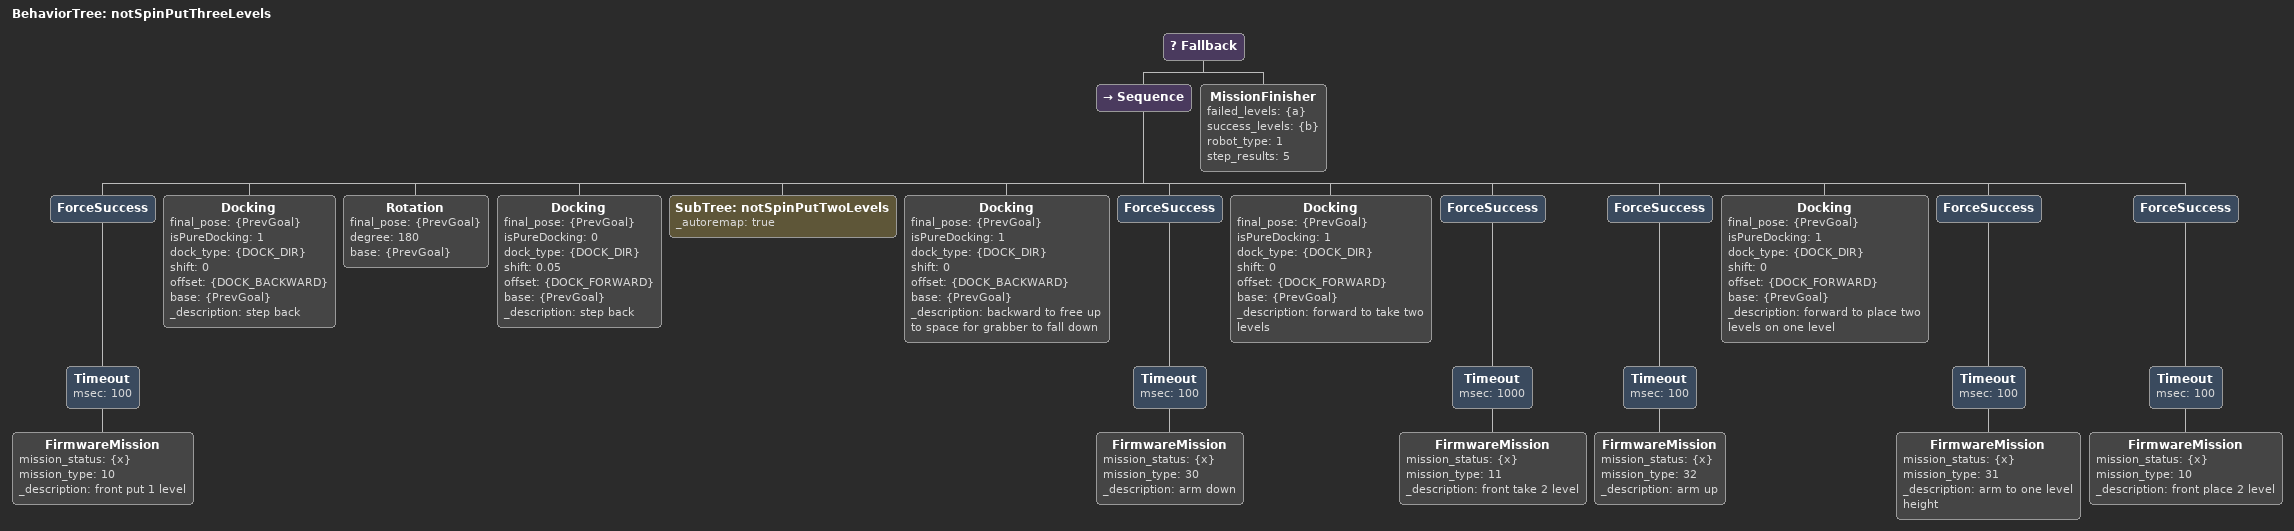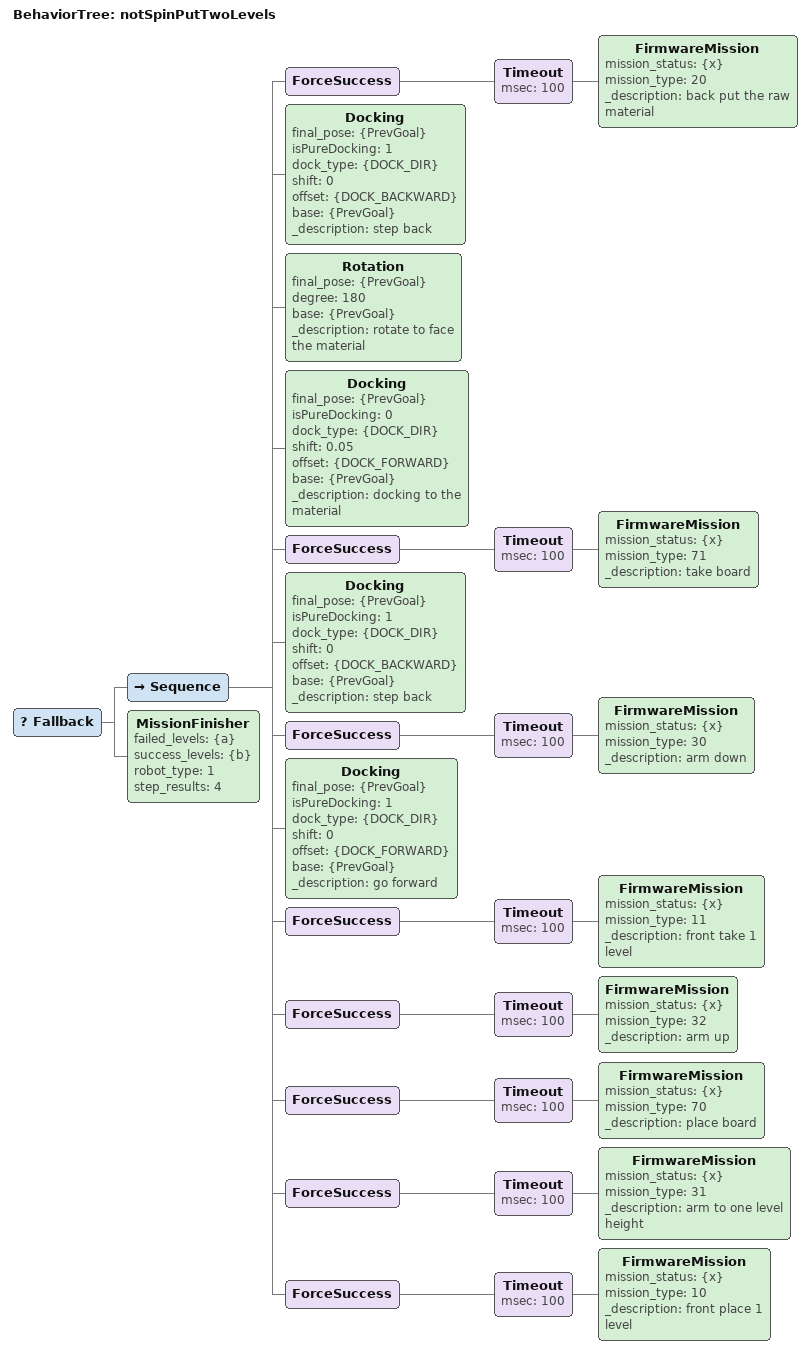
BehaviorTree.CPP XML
<BehaviorTree ID="notSpinPutThreeLevels">
  <Fallback>
    <Sequence>
      <ForceSuccess>
        <Timeout msec="100">
          <FirmwareMission mission_status="{x}" mission_type="10" _description="front put 1 level"/>
        </Timeout>
      </ForceSuccess>
      <Docking final_pose="{PrevGoal}" isPureDocking="1" dock_type="{DOCK_DIR}" shift="0" offset="{DOCK_BACKWARD}" base="{PrevGoal}" _description="step back"/>
      <Rotation final_pose="{PrevGoal}" degree="180" base="{PrevGoal}"/>
      <Docking final_pose="{PrevGoal}" isPureDocking="0" dock_type="{DOCK_DIR}" shift="0.05" offset="{DOCK_FORWARD}" base="{PrevGoal}" _description="step back"/>
      <SubTree ID="notSpinPutTwoLevels" _autoremap="true"/>
      <Docking final_pose="{PrevGoal}" isPureDocking="1" dock_type="{DOCK_DIR}" shift="0" offset="{DOCK_BACKWARD}" base="{PrevGoal}" _description="backward to free up to space for grabber to fall down"/>
      <ForceSuccess>
        <Timeout msec="100">
          <FirmwareMission mission_status="{x}" mission_type="30" _description="arm down"/>
        </Timeout>
      </ForceSuccess>
      <Docking final_pose="{PrevGoal}" isPureDocking="1" dock_type="{DOCK_DIR}" shift="0" offset="{DOCK_FORWARD}" base="{PrevGoal}" _description="forward to take two levels"/>
      <ForceSuccess>
        <Timeout msec="1000">
          <FirmwareMission mission_status="{x}" mission_type="11" _description="front take 2 level"/>
        </Timeout>
      </ForceSuccess>
      <ForceSuccess>
        <Timeout msec="100">
          <FirmwareMission mission_status="{x}" mission_type="32" _description="arm up"/>
        </Timeout>
      </ForceSuccess>
      <Docking final_pose="{PrevGoal}" isPureDocking="1" dock_type="{DOCK_DIR}" shift="0" offset="{DOCK_FORWARD}" base="{PrevGoal}" _description="forward to place two levels on one level"/>
      <ForceSuccess>
        <Timeout msec="100">
          <FirmwareMission mission_status="{x}" mission_type="31" _description="arm to one level height"/>
        </Timeout>
      </ForceSuccess>
      <ForceSuccess>
        <Timeout msec="100">
          <FirmwareMission mission_status="{x}" mission_type="10" _description="front place 2 level"/>
        </Timeout>
      </ForceSuccess>
    </Sequence>
    <MissionFinisher failed_levels="{a}" success_levels="{b}" robot_type="1" step_results="5"/>
  </Fallback>
</BehaviorTree>

<BehaviorTree ID="notSpinPutTwoLevels">
  <Fallback>
    <Sequence>
      <ForceSuccess>
        <Timeout msec="100">
          <FirmwareMission mission_status="{x}" mission_type="20" _description="back put the raw material"/>
        </Timeout>
      </ForceSuccess>
      <Docking final_pose="{PrevGoal}" isPureDocking="1" dock_type="{DOCK_DIR}" shift="0" offset="{DOCK_BACKWARD}" base="{PrevGoal}" _description="step back"/>
      <Rotation final_pose="{PrevGoal}" degree="180" base="{PrevGoal}" _description="rotate to face the material"/>
      <Docking final_pose="{PrevGoal}" isPureDocking="0" dock_type="{DOCK_DIR}" shift="0.05" offset="{DOCK_FORWARD}" base="{PrevGoal}" _description="docking to the material"/>
      <ForceSuccess>
        <Timeout msec="100">
          <FirmwareMission mission_status="{x}" mission_type="71" _description="take board"/>
        </Timeout>
      </ForceSuccess>
      <Docking final_pose="{PrevGoal}" isPureDocking="1" dock_type="{DOCK_DIR}" shift="0" offset="{DOCK_BACKWARD}" base="{PrevGoal}" _description="step back"/>
      <ForceSuccess>
        <Timeout msec="100">
          <FirmwareMission mission_status="{x}" mission_type="30" _description="arm down"/>
        </Timeout>
      </ForceSuccess>
      <Docking final_pose="{PrevGoal}" isPureDocking="1" dock_type="{DOCK_DIR}" shift="0" offset="{DOCK_FORWARD}" base="{PrevGoal}" _description="go forward "/>
      <ForceSuccess>
        <Timeout msec="100">
          <FirmwareMission mission_status="{x}" mission_type="11" _description="front take 1 level"/>
        </Timeout>
      </ForceSuccess>
      <ForceSuccess>
        <Timeout msec="100">
          <FirmwareMission mission_status="{x}" mission_type="32" _description="arm up"/>
        </Timeout>
      </ForceSuccess>
      <ForceSuccess>
        <Timeout msec="100">
          <FirmwareMission mission_status="{x}" mission_type="70" _description="place board"/>
        </Timeout>
      </ForceSuccess>
      <ForceSuccess>
        <Timeout msec="100">
          <FirmwareMission mission_status="{x}" mission_type="31" _description="arm to one level height"/>
        </Timeout>
      </ForceSuccess>
      <ForceSuccess>
        <Timeout msec="100">
          <FirmwareMission mission_status="{x}" mission_type="10" _description="front place 1 level"/>
        </Timeout>
      </ForceSuccess>
    </Sequence>
    <MissionFinisher failed_levels="{a}" success_levels="{b}" robot_type="1" step_results="4"/>
  </Fallback>
</BehaviorTree>
